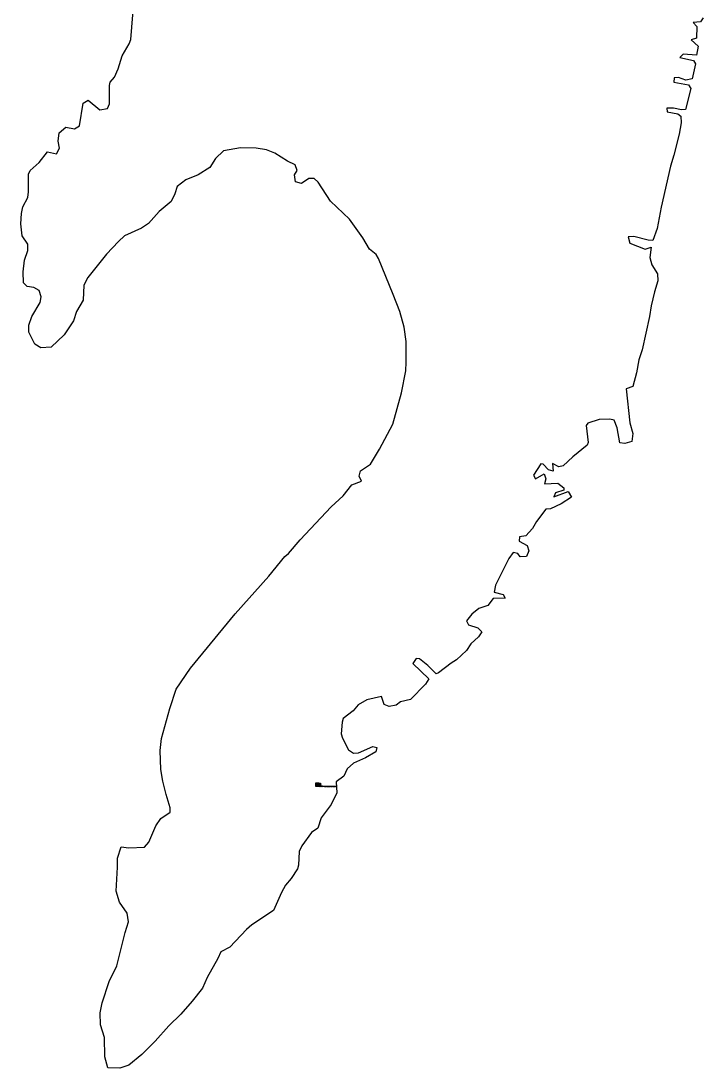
# Model space of a CAD drawing. Header units: metres. Extents: x 267365 to 277461, y 2088854 to 2108025.
# Drawn here: x 267365 to 273614, y 2088854 to 2098439 of the extents above; entities that cross this region are included whole.
import ezdxf

# ---------------------------------------------------------------- set-up
doc = ezdxf.new("R2010")
doc.units = ezdxf.units.M
doc.header["$MEASUREMENT"] = 0
for name, color, linetype in [('JETTY', 51, 'Continuous'), ('JETTY HATCH', 200, 'Continuous'), ('village', 3, 'Continuous')]:
    doc.layers.add(name, color=color, linetype=linetype)

msp = doc.modelspace()

# ---------------------------------------------------------------- linework, layer by layer
at = {"layer": 'JETTY'}
for p, q in [((270065.9, 2091430.6), (270066.7, 2091464.8)), ((270066.7, 2091464.8), (270110, 2091462.7)), ((270110, 2091462.7), (270111.3, 2091434.4)), ((270106.8, 2091430.2), (270065.9, 2091430.6)), ((270250.4, 2091428.6), (270106.8, 2091430.2)), ((270111.3, 2091434.4), (270251.6, 2091434.3)), ((270253.8, 2091429), (270250.4, 2091428.6)), ((270251.6, 2091434.3), (270253.6, 2091433.3)), ((270253.6, 2091433.3), (270255.1, 2091431.1)), ((270255.1, 2091431.1), (270253.8, 2091429))]:
    msp.add_line(p, q, dxfattribs=at)
at = {"layer": 'JETTY HATCH', "linetype": 'Continuous'}
for p, q in [((270065.9, 2091431.6), (270097.6, 2091463.3)), ((270066.1, 2091437), (270092.6, 2091463.5)), ((270066.2, 2091442.4), (270087.5, 2091463.8)), ((270066.3, 2091447.9), (270082.5, 2091464)), ((270066.4, 2091453.3), (270077.4, 2091464.3)), ((270066.5, 2091458.7), (270072.3, 2091464.5)), ((270066.6, 2091464.1), (270067.3, 2091464.7)), ((270103.1, 2091430.2), (270068.7, 2091464.7)), ((270070.2, 2091430.6), (270102.7, 2091463.1)), ((270108.5, 2091430.2), (270074.3, 2091464.4)), ((270075.5, 2091430.5), (270107.8, 2091462.8)), ((270113.9, 2091430.1), (270079.8, 2091464.1)), ((270111.1, 2091438.2), (270085.4, 2091463.9)), ((270110.8, 2091443.7), (270091, 2091463.6)), ((270110.6, 2091449.3), (270096.5, 2091463.3)), ((270110.3, 2091454.8), (270102.1, 2091463.1)), ((270110.1, 2091460.4), (270107.7, 2091462.8)), ((270071, 2091430.6), (270066, 2091435.5)), ((270076.3, 2091430.5), (270066.1, 2091440.7)), ((270081.7, 2091430.5), (270066.3, 2091445.9)), ((270087, 2091430.4), (270066.4, 2091451.1)), ((270092.4, 2091430.3), (270066.5, 2091456.3)), ((270097.8, 2091430.3), (270066.6, 2091461.5)), ((270080.7, 2091430.5), (270110.1, 2091459.9)), ((270086, 2091430.4), (270110.4, 2091454.8)), ((270091.2, 2091430.4), (270110.6, 2091449.7)), ((270096.5, 2091430.3), (270110.8, 2091444.6)), ((270101.7, 2091430.2), (270111, 2091439.6)), ((270107, 2091430.2), (270111.3, 2091434.5)), ((270112.2, 2091430.1), (270116.5, 2091434.4)), ((270119.2, 2091430), (270114.9, 2091434.4)), ((270117.5, 2091430.1), (270121.8, 2091434.4)), ((270124.6, 2091430), (270120.2, 2091434.4)), ((270122.7, 2091430), (270127.1, 2091434.4)), ((270129.9, 2091429.9), (270125.5, 2091434.4)), ((270127.9, 2091430), (270132.4, 2091434.4)), ((270135.3, 2091429.9), (270130.8, 2091434.4)), ((270133.2, 2091429.9), (270137.7, 2091434.4)), ((270140.7, 2091429.8), (270136.1, 2091434.4)), ((270138.4, 2091429.8), (270143, 2091434.4)), ((270146, 2091429.8), (270141.4, 2091434.4)), ((270143.7, 2091429.8), (270148.3, 2091434.4)), ((270151.4, 2091429.7), (270146.7, 2091434.4)), ((270148.9, 2091429.7), (270153.6, 2091434.4)), ((270156.8, 2091429.6), (270152, 2091434.4)), ((270154.2, 2091429.7), (270158.9, 2091434.4)), ((270162.1, 2091429.6), (270157.3, 2091434.4)), ((270159.4, 2091429.6), (270164.2, 2091434.4)), ((270167.5, 2091429.5), (270162.6, 2091434.4)), ((270164.7, 2091429.5), (270169.5, 2091434.4)), ((270172.8, 2091429.5), (270167.9, 2091434.4)), ((270169.9, 2091429.5), (270174.8, 2091434.4)), ((270178.2, 2091429.4), (270173.2, 2091434.4)), ((270175.2, 2091429.4), (270180.1, 2091434.4)), ((270183.6, 2091429.3), (270178.5, 2091434.4)), ((270180.4, 2091429.4), (270185.4, 2091434.4)), ((270188.9, 2091429.3), (270183.9, 2091434.4)), ((270185.6, 2091429.3), (270190.7, 2091434.3)), ((270194.3, 2091429.2), (270189.2, 2091434.3)), ((270190.9, 2091429.3), (270196, 2091434.3)), ((270199.7, 2091429.2), (270194.5, 2091434.3)), ((270196.1, 2091429.2), (270201.3, 2091434.3)), ((270205, 2091429.1), (270199.8, 2091434.3)), ((270201.4, 2091429.1), (270206.6, 2091434.3)), ((270210.4, 2091429), (270205.1, 2091434.3)), ((270206.6, 2091429.1), (270211.9, 2091434.3)), ((270215.7, 2091429), (270210.4, 2091434.3)), ((270211.9, 2091429), (270217.2, 2091434.3)), ((270221.1, 2091428.9), (270215.7, 2091434.3)), ((270217.1, 2091429), (270222.5, 2091434.3)), ((270226.5, 2091428.9), (270221, 2091434.3)), ((270222.4, 2091428.9), (270227.8, 2091434.3)), ((270231.8, 2091428.8), (270226.3, 2091434.3)), ((270227.6, 2091428.9), (270233.1, 2091434.3)), ((270237.2, 2091428.7), (270231.6, 2091434.3)), ((270232.9, 2091428.8), (270238.4, 2091434.3)), ((270242.6, 2091428.7), (270236.9, 2091434.3)), ((270238.1, 2091428.7), (270243.7, 2091434.3)), ((270247.9, 2091428.6), (270242.2, 2091434.3)), ((270243.3, 2091428.7), (270249, 2091434.3)), ((270253, 2091428.9), (270247.5, 2091434.3)), ((270248.6, 2091428.6), (270253.4, 2091433.4))]:
    msp.add_line(p, q, dxfattribs=at)
at = {"layer": 'village', "color": 3, "true_color": 0x00ff00}
msp.add_polyline3d([(273613.6, 2098467.1, 0), (273589.3, 2098431.1, 0), (273524.3, 2098426, 0), (273556, 2098388.2, 0), (273552.3, 2098282.8, 0), (273503.1, 2098266.7, 0), (273568.6, 2098209, 0), (273553.6, 2098125.9, 0), (273432.4, 2098136.1, 0), (273401.3, 2098104.5, 0), (273524.8, 2098076.4, 0), (273545.3, 2098047.4, 0), (273515, 2097908.2, 0), (273454.5, 2097896.4, 0), (273389.3, 2097920.6, 0), (273349, 2097918, 0), (273347.1, 2097877.6, 0), (273479.5, 2097854.1, 0), (273502.2, 2097820.6, 0), (273452.2, 2097629.7, 0), (273416.4, 2097624.9, 0), (273342.2, 2097642.2, 0), (273281.7, 2097641.7, 0), (273284.2, 2097608.1, 0), (273383, 2097588.7, 0), (273410.1, 2097568.8, 0), (273412.8, 2097506, 0), (273393.5, 2097402.8, 0), (273345.7, 2097211.9, 0), (273315.1, 2097108.5, 0), (273230.7, 2096735.7, 0), (273194.1, 2096540.3, 0), (273152.4, 2096430.1, 0), (273109.8, 2096432, 0), (272979.5, 2096464.6, 0), (272928, 2096462, 0), (272941.9, 2096403.8, 0), (273083.6, 2096348.9, 0), (273139.4, 2096369.5, 0), (273126.8, 2096275.3, 0), (273145.2, 2096205.9, 0), (273197.5, 2096123.4, 0), (273198, 2096060.7, 0), (273167.4, 2095959.5, 0), (273137, 2095831.5, 0), (273122.1, 2095734.9, 0), (273055.1, 2095427.3, 0), (273026.7, 2095337.4, 0), (273003, 2095218.4, 0), (272970.3, 2095092.6, 0), (272910, 2095071.9, 0), (272943.9, 2094760.6, 0), (272969.3, 2094662.2, 0), (272960.9, 2094590.4, 0), (272898.3, 2094571.9, 0), (272851.2, 2094576.1, 0), (272827.6, 2094714.8, 0), (272797.9, 2094784.1, 0), (272759.7, 2094795, 0), (272661.1, 2094789.7, 0), (272558.2, 2094757.5, 0), (272542.7, 2094737.2, 0), (272561.9, 2094580.4, 0), (272550.9, 2094555.7, 0), (272421.7, 2094449.3, 0), (272332.7, 2094367.8, 0), (272292.4, 2094358.6, 0), (272233.9, 2094387.2, 0), (272241.2, 2094317.8, 0), (272198.5, 2094330.9, 0), (272148.7, 2094382, 0), (272128.5, 2094384.1, 0), (272059.8, 2094280.5, 0), (272078, 2094249.2, 0), (272158.4, 2094294.7, 0), (272174.5, 2094247.8, 0), (272161.4, 2094200.6, 0), (272284.6, 2094208.3, 0), (272338.8, 2094163.9, 0), (272336.7, 2094143.7, 0), (272260.7, 2094118.5, 0), (272247.5, 2094082.5, 0), (272377.2, 2094130.6, 0), (272409, 2094079.3, 0), (272313.1, 2094018, 0), (272214.8, 2093972.4, 0), (272172.2, 2093969.8, 0), (272087.9, 2093857, 0), (272052.6, 2093793.9, 0), (271990.3, 2093726.2, 0), (271932.1, 2093716.8, 0), (271930.2, 2093676.4, 0), (272002.2, 2093638.9, 0), (272018.4, 2093587.4, 0), (271996.3, 2093535.7, 0), (271938.1, 2093533, 0), (271915.4, 2093564.2, 0), (271875, 2093572.8, 0), (271835.1, 2093518.7, 0), (271713.7, 2093273.4, 0), (271700.8, 2093210.5, 0), (271781.7, 2093188.7, 0), (271802.1, 2093155.3, 0), (271690, 2093152.1, 0), (271643.5, 2093086.7, 0), (271560.7, 2093061.4, 0), (271496.1, 2093009.3, 0), (271447.3, 2092948.4, 0), (271465.5, 2092912.7, 0), (271550.9, 2092884.2, 0), (271587.1, 2092846.4, 0), (271556.1, 2092801.3, 0), (271487.1, 2092735.8, 0), (271447.2, 2092677.1, 0), (271353.7, 2092591.2, 0), (271304.6, 2092561.7, 0), (271191, 2092471.1, 0), (271168.7, 2092464.1, 0), (271091.8, 2092539.7, 0), (271017.4, 2092599.7, 0), (270985.9, 2092603.9, 0), (270954.9, 2092558.8, 0), (271101.8, 2092416.6, 0), (271070.8, 2092367, 0), (270932.9, 2092229.1, 0), (270841.2, 2092206, 0), (270801, 2092176.5, 0), (270738.3, 2092164.8, 0), (270693.4, 2092182.4, 0), (270668.1, 2092253.9, 0), (270533.8, 2092225.9, 0), (270455.7, 2092178.2, 0), (270406.9, 2092124, 0), (270317.7, 2092053.8, 0), (270306.8, 2092020.1, 0), (270298.7, 2091914.6, 0), (270310.2, 2091874.4, 0), (270367.1, 2091767.2, 0), (270410, 2091736.1, 0), (270457, 2091741, 0), (270588.8, 2091798.2, 0), (270624.8, 2091789.5, 0), (270616.1, 2091749.1, 0), (270522.4, 2091692.3, 0), (270410.7, 2091644.3, 0), (270352.8, 2091594.5, 0), (270324.2, 2091527, 0), (270252.9, 2091472.6, 0), (270258.2, 2091374, 0), (270207.5, 2091266, 0), (270116.5, 2091144.2, 0), (270085.9, 2091049.8, 0), (270025.7, 2091011.2, 0), (269939.2, 2090887.2, 0), (269912.8, 2090835.4, 0), (269907, 2090709.9, 0), (269898.3, 2090676.1, 0), (269840.8, 2090588.3, 0), (269789.7, 2090529.5, 0), (269752.1, 2090462, 0), (269677.2, 2090297.7, 0), (269478.7, 2090163.9, 0), (269431.9, 2090123.1, 0), (269278.6, 2089960.5, 0), (269195.9, 2089917.2, 0), (269167.3, 2089856.4, 0), (269072.3, 2089683.1, 0), (269028.2, 2089586.3, 0), (268932.8, 2089466.7, 0), (268828.4, 2089347.1, 0), (268719.3, 2089240.8, 0), (268594.9, 2089098.6, 0), (268472.6, 2088978.8, 0), (268352.3, 2088881.4, 0), (268271.8, 2088853.9, 0), (268161.8, 2088855.5, 0), (268134.8, 2088957.3, 0), (268131.1, 2089134.4, 0), (268094.3, 2089250.6, 0), (268091.2, 2089358.3, 0), (268110.6, 2089450.4, 0), (268171.8, 2089646, 0), (268244.7, 2089790, 0), (268320.7, 2090093.3, 0), (268351.3, 2090192.3, 0), (268339.4, 2090272.9, 0), (268266.9, 2090371, 0), (268236.9, 2090473.8, 0), (268250.8, 2090693.7, 0), (268250.2, 2090776.7, 0), (268283, 2090877.9, 0), (268352.6, 2090869.4, 0), (268496, 2090877.3, 0), (268536, 2090920.3, 0), (268599.8, 2091071, 0), (268646.4, 2091138.7, 0), (268731.1, 2091195.4, 0), (268733, 2091235.8, 0), (268693.9, 2091358.8, 0), (268663.8, 2091479.6, 0), (268647.2, 2091587.1, 0), (268641.4, 2091759.7, 0), (268651.7, 2091869.6, 0), (268727.9, 2092146.1, 0), (268787.1, 2092321.5, 0), (268917.8, 2092513.1, 0), (269328.6, 2093011.9, 0), (269635.2, 2093357.5, 0), (269781.7, 2093538.1, 0), (269815.2, 2093563.1, 0), (269924, 2093689.4, 0), (270206.3, 2093992.2, 0), (270315.4, 2094091.7, 0), (270395.3, 2094193.3, 0), (270484.7, 2094227.6, 0), (270461.9, 2094272.3, 0), (270475, 2094319.5, 0), (270566.4, 2094383, 0), (270650.5, 2094518.2, 0), (270772, 2094748, 0), (270852.6, 2095035.6, 0), (270891.4, 2095237.7, 0), (270895.2, 2095316.2, 0), (270893.7, 2095504.5, 0), (270874.7, 2095636.7, 0), (270835.5, 2095779.9, 0), (270775.9, 2095936.4, 0), (270641, 2096264.9, 0), (270618.3, 2096300.6, 0), (270557.4, 2096349.4, 0), (270496, 2096454.3, 0), (270373.5, 2096625.9, 0), (270199.6, 2096788.2, 0), (270088.3, 2096964.5, 0), (270052.2, 2096995.6, 0), (270002.8, 2096997.4, 0), (269933.7, 2096952, 0), (269879.8, 2096967.3, 0), (269872.5, 2097030, 0), (269894.6, 2097070.6, 0), (269878.5, 2097122, 0), (269806.5, 2097155, 0), (269691.6, 2097228.1, 0), (269615.1, 2097258.9, 0), (269520.8, 2097276, 0), (269375.1, 2097277.1, 0), (269220.6, 2097251.2, 0), (269147.2, 2097178.9, 0), (269094, 2097097.7, 0), (268989.2, 2097029.6, 0), (268875.2, 2096986.1, 0), (268794.9, 2096924.9, 0), (268775.3, 2096857.5, 0), (268740, 2096785.5, 0), (268630.9, 2096694.9, 0), (268533.1, 2096584.2, 0), (268470.7, 2096543.3, 0), (268314.3, 2096472.6, 0), (268258.6, 2096420.6, 0), (268149.7, 2096303.1, 0), (267978.8, 2096090.9, 0), (267941.2, 2096021.1, 0), (267935.6, 2095884.3, 0), (267873.7, 2095778.4, 0), (267847.5, 2095693, 0), (267761, 2095564.5, 0), (267643.1, 2095453.6, 0), (267546.7, 2095448.4, 0), (267492.7, 2095479.3, 0), (267437.9, 2095591, 0), (267437.4, 2095653.8, 0), (267466, 2095732.5, 0), (267541.2, 2095863.2, 0), (267549.7, 2095912.6, 0), (267531.3, 2095972.9, 0), (267481.8, 2095999.5, 0), (267423.4, 2096008, 0), (267387.3, 2096041.3, 0), (267386.5, 2096142.2, 0), (267396.8, 2096249.9, 0), (267429.7, 2096337.7, 0), (267427, 2096395.9, 0), (267377.1, 2096471.8, 0), (267365, 2096581.5, 0), (267368.7, 2096675.7, 0), (267381.7, 2096736.3, 0), (267428.1, 2096821.9, 0), (267434.4, 2096873.6, 0), (267435.3, 2097037.3, 0), (267448.5, 2097068.8, 0), (267533.1, 2097143.5, 0), (267608.6, 2097242.7, 0), (267689.4, 2097223.2, 0), (267718.2, 2097275, 0), (267706.4, 2097339.9, 0), (267714.8, 2097414, 0), (267777.2, 2097466, 0), (267855.7, 2097453.2, 0), (267902.6, 2097478.3, 0), (267934.6, 2097687, 0), (267981.4, 2097714.3, 0), (268087.6, 2097625.5, 0), (268157, 2097637.3, 0), (268176.8, 2097680.1, 0), (268175.4, 2097848.2, 0), (268181.9, 2097877.4, 0), (268221.9, 2097924.8, 0), (268257.2, 2098001.4, 0), (268292.1, 2098120.5, 0), (268356.2, 2098228.6, 0), (268371.6, 2098269.1, 0), (268398.1, 2098607.9, 0)], dxfattribs=at)

doc.saveas('drawing.dxf')
